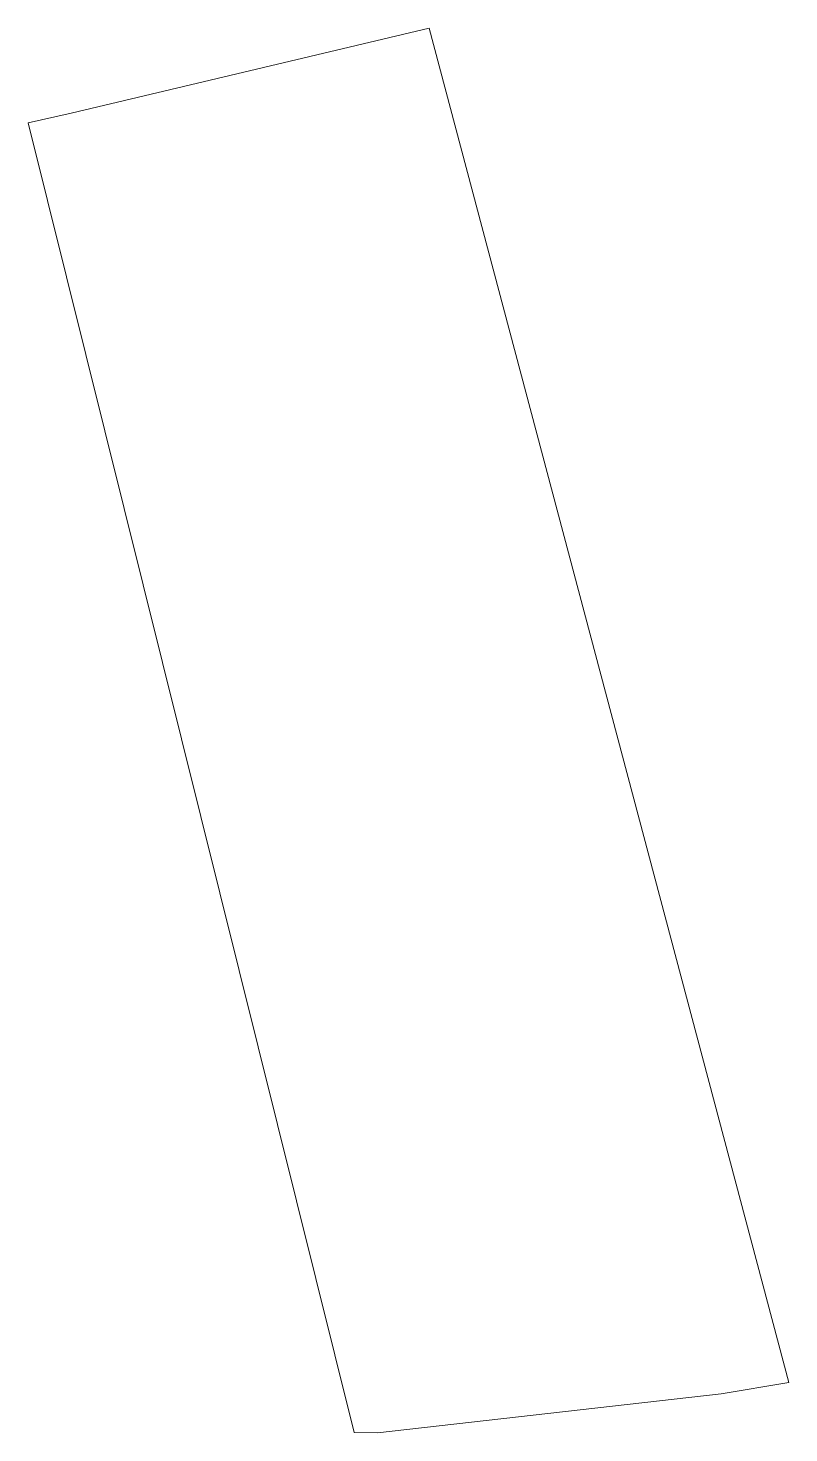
# Model space of a CAD drawing. Header units: millimetres. Extents: x 605322 to 605381, y 1312847 to 1312956.
import ezdxf

# ---------------------------------------------------------------- set-up
doc = ezdxf.new("R2010")
doc.units = ezdxf.units.MM
doc.layers.add('CVL_CUADCON_TIT', color=1, linetype='Continuous')

msp = doc.modelspace()

# ---------------------------------------------------------------- linework, layer by layer
at = {"layer": 'CVL_CUADCON_TIT', "color": 0, "lineweight": 0, "ltscale": 0.5, "flags": 128}
msp.add_lwpolyline([(605321.84, 1312948.82), (605325.2, 1312949.57), (605353.02, 1312956.19), (605381, 1312850.8), (605375.72, 1312849.92), (605349.01, 1312846.89), (605347.19, 1312846.92), (605321.84, 1312948.82)], dxfattribs=at)

doc.saveas('drawing.dxf')
